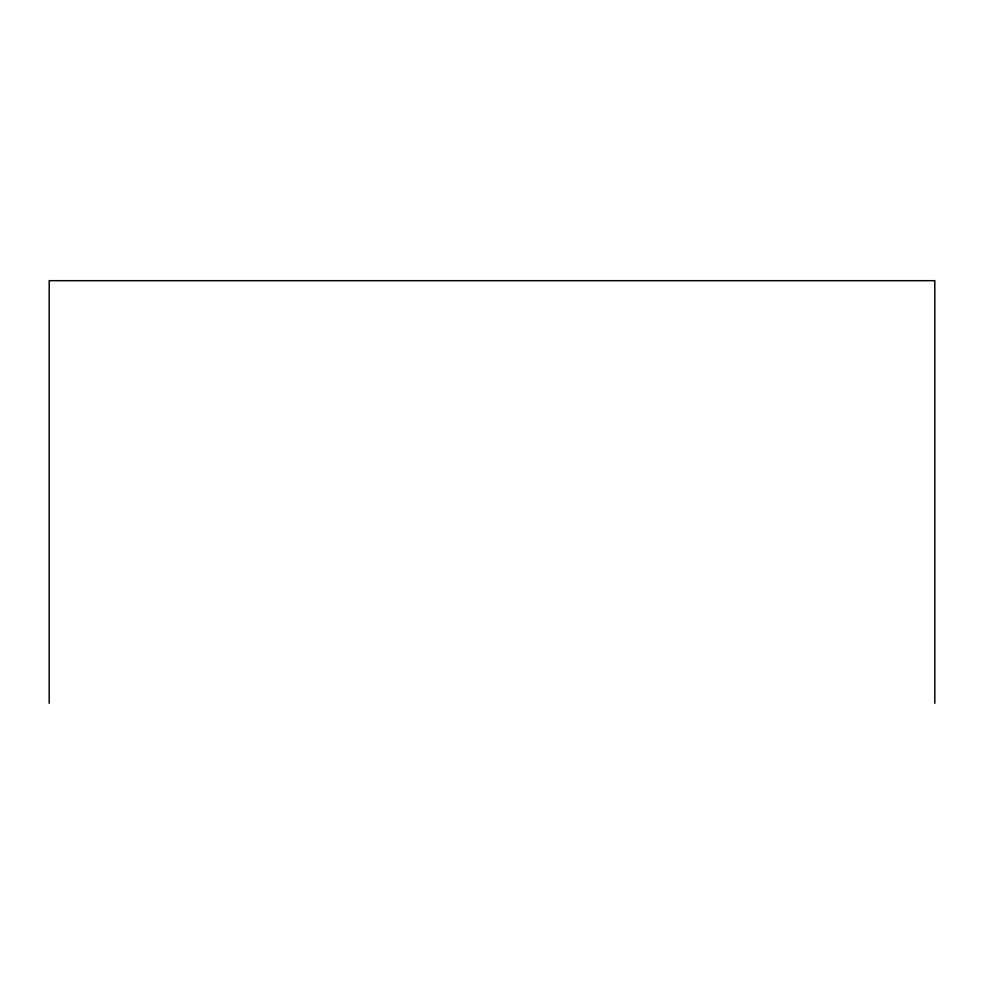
<?xml version="1.0" encoding="UTF-8"?>
<svg xmlns="http://www.w3.org/2000/svg" width="984" height="984" viewBox="0 0 984 984"><rect width="100%" height="100%" fill="white"/><g stroke="black" fill="none" stroke-linecap="round" stroke-linejoin="round"><path stroke-width="1.48" d="M934.8 703.314L934.8 280.686L49.2 280.686L49.2 703.314"/></g></svg>
